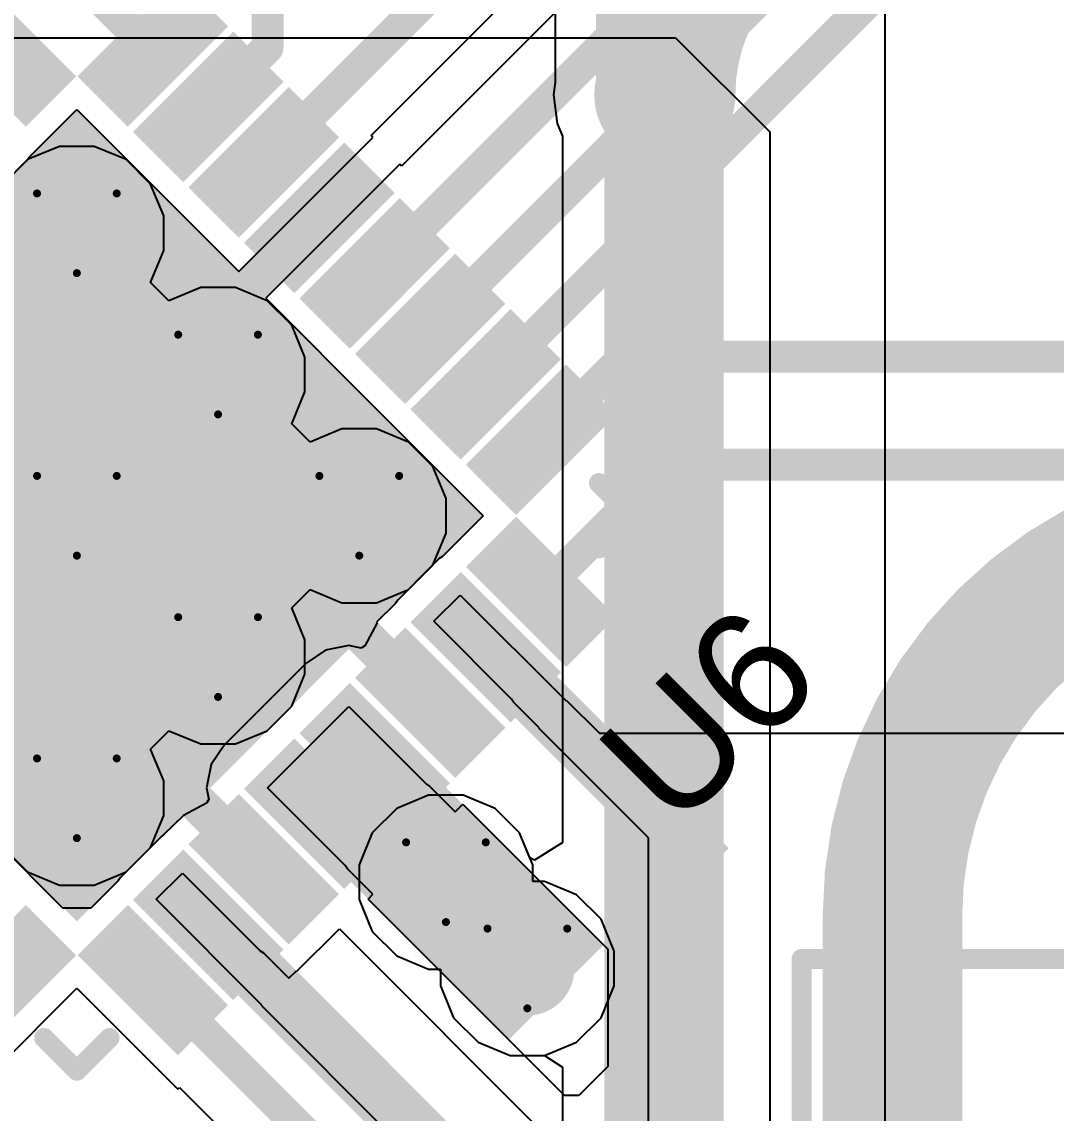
# Model space of a CAD drawing. Header units: inches. Extents: x 0 to 211, y 0 to 201.
# Drawn here: x 1.2618 to 1.5213, y 3.7202 to 3.994 of the extents above; entities that cross this region are included whole.
import ezdxf

# ---------------------------------------------------------------- set-up
doc = ezdxf.new("R2010")
doc.units = ezdxf.units.IN
doc.header["$MEASUREMENT"] = 0
for name, color, linetype in [('Bottom Layer', 5, 'Continuous'), ('Drill Drawing', 1, 'Continuous'), ('Layer 1', 16, 'Continuous'), ('Layer 2', 76, 'Continuous'), ('Top Layer', 1, 'Continuous'), ('Top Overlay', 2, 'Continuous'), ('Top Paste', 8, 'Continuous'), ('Top Solder', 216, 'Continuous'), ('Via Holes', 16, 'Continuous')]:
    doc.layers.add(name, color=color, linetype=linetype)
doc.styles.add('Arial', font='', dxfattribs={"height": 0.2})
doc.styles.get('Arial').set_extended_font_data('Arial')

# ---------------------------------------------------------------- blocks, each defined once
blk = doc.blocks.new('32_QFN__5_5__60')
at = {"layer": 'Top Layer'}
for points in [[(0.06397635, 0.08208665), (0.06397635, 0.10964575), (0.07381885, 0.10964575), (0.07381885, 0.08208665)], [(0.08208655, 0.07381895), (0.10964565, 0.07381895), (0.10964565, 0.06397645), (0.08208655, 0.06397645)], [(-0.0679134, 0.0679135), (0.0679134, 0.0679135), (0.0679134, -0.0679133), (-0.0679134, -0.0679133)], [(0.08208655, 0.05413395), (0.10964565, 0.05413395), (0.10964565, 0.04429145), (0.08208655, 0.04429145)], [(0.08208655, 0.03444895), (0.10964565, 0.03444895), (0.10964565, 0.02460645), (0.08208655, 0.02460645)], [(0.08208655, 0.01476385), (0.10964565, 0.01476385), (0.10964565, 0.00492135), (0.08208655, 0.00492135)], [(0.08208655, -0.00492115), (0.10964565, -0.00492115), (0.10964565, -0.01476365), (0.08208655, -0.01476365)], [(0.08208655, -0.02460615), (0.10964565, -0.02460615), (0.10964565, -0.03444865), (0.08208655, -0.03444865)], [(0.08208655, -0.04429115), (0.10964565, -0.04429115), (0.10964565, -0.05413365), (0.08208655, -0.05413365)], [(-0.10964565, -0.06397615), (-0.08208655, -0.06397615), (-0.08208655, -0.07381865), (-0.10964565, -0.07381865)], [(0.08208655, -0.06397615), (0.10964565, -0.06397615), (0.10964565, -0.07381865), (0.08208655, -0.07381865)], [(-0.07381885, -0.10964545), (-0.07381885, -0.08208635), (-0.06397635, -0.08208635), (-0.06397635, -0.10964545)], [(-0.05413385, -0.10964545), (-0.05413385, -0.08208635), (-0.04429135, -0.08208635), (-0.04429135, -0.10964545)], [(-0.03444885, -0.10964545), (-0.03444885, -0.08208635), (-0.02460635, -0.08208635), (-0.02460635, -0.10964545)], [(-0.01476375, -0.10964555), (-0.01476375, -0.08208645), (-0.004921249999999999, -0.08208645), (-0.004921250000000001, -0.10964555)], [(0.004921249999999999, -0.10964555), (0.004921250000000001, -0.08208645), (0.01476375, -0.08208645), (0.01476375, -0.10964555)], [(0.02460635, -0.10964545), (0.02460635, -0.08208635), (0.03444885, -0.08208635), (0.03444885, -0.10964545)], [(0.04429135, -0.10964545), (0.04429135, -0.08208635), (0.05413385, -0.08208635), (0.05413385, -0.10964545)], [(0.06397635, -0.10964545), (0.06397635, -0.08208635), (0.07381885, -0.08208635), (0.07381885, -0.10964545)]]:
    blk.add_hatch(color=1, dxfattribs=at).paths.add_polyline_path(points)
at = {"layer": 'Top Paste'}
for points in [[(0.06397635, 0.08208665), (0.06397635, 0.10964575), (0.07381885, 0.10964575), (0.07381885, 0.08208665)], [(0.08208655, 0.07381895), (0.10964565, 0.07381895), (0.10964565, 0.06397645), (0.08208655, 0.06397645)], [(0.08208655, 0.05413395), (0.10964565, 0.05413395), (0.10964565, 0.04429145), (0.08208655, 0.04429145)], [(0.08208655, 0.03444895), (0.10964565, 0.03444895), (0.10964565, 0.02460645), (0.08208655, 0.02460645)], [(0.08208655, 0.01476385), (0.10964565, 0.01476385), (0.10964565, 0.00492135), (0.08208655, 0.00492135)], [(0.08208655, -0.00492115), (0.10964565, -0.00492115), (0.10964565, -0.01476365), (0.08208655, -0.01476365)], [(0.08208655, -0.02460615), (0.10964565, -0.02460615), (0.10964565, -0.03444865), (0.08208655, -0.03444865)], [(0.08208655, -0.04429115), (0.10964565, -0.04429115), (0.10964565, -0.05413365), (0.08208655, -0.05413365)], [(-0.10964565, -0.06397615), (-0.08208655, -0.06397615), (-0.08208655, -0.07381865), (-0.10964565, -0.07381865)], [(0.08208655, -0.06397615), (0.10964565, -0.06397615), (0.10964565, -0.07381865), (0.08208655, -0.07381865)], [(-0.07381885, -0.10964545), (-0.07381885, -0.08208635), (-0.06397635, -0.08208635), (-0.06397635, -0.10964545)], [(-0.05413385, -0.10964545), (-0.05413385, -0.08208635), (-0.04429135, -0.08208635), (-0.04429135, -0.10964545)], [(-0.03444885, -0.10964545), (-0.03444885, -0.08208635), (-0.02460635, -0.08208635), (-0.02460635, -0.10964545)], [(-0.01476375, -0.10964555), (-0.01476375, -0.08208645), (-0.004921249999999999, -0.08208645), (-0.004921250000000001, -0.10964555)], [(0.004921249999999999, -0.10964555), (0.004921250000000001, -0.08208645), (0.01476375, -0.08208645), (0.01476375, -0.10964555)], [(0.02460635, -0.10964545), (0.02460635, -0.08208635), (0.03444885, -0.08208635), (0.03444885, -0.10964545)], [(0.04429135, -0.10964545), (0.04429135, -0.08208635), (0.05413385, -0.08208635), (0.05413385, -0.10964545)], [(0.06397635, -0.10964545), (0.06397635, -0.08208635), (0.07381885, -0.08208635), (0.07381885, -0.10964545)]]:
    blk.add_hatch(color=8, dxfattribs=at).paths.add_polyline_path(points)
at = {"layer": 'Top Solder'}
for points in [[(0.05997635, 0.07808665), (0.05997635, 0.11364575), (0.07781885, 0.11364575), (0.07781885, 0.07808665)], [(0.07808655, 0.07781895), (0.11364565, 0.07781895), (0.11364565, 0.05997645), (0.07808655, 0.05997645)], [(-0.0719134, 0.0719135), (0.0719134, 0.0719135), (0.0719134, -0.0719133), (-0.0719134, -0.0719133)], [(0.07808655, 0.05813395), (0.11364565, 0.05813395), (0.11364565, 0.04029145), (0.07808655, 0.04029145)], [(0.07808655, 0.03844895), (0.11364565, 0.03844895), (0.11364565, 0.02060645), (0.07808655, 0.02060645)], [(0.07808655, 0.01876385), (0.11364565, 0.01876385), (0.11364565, 0.00092135), (0.07808655, 0.00092135)], [(0.07808655, -0.00092115), (0.11364565, -0.00092115), (0.11364565, -0.01876365), (0.07808655, -0.01876365)], [(0.07808655, -0.02060615), (0.11364565, -0.02060615), (0.11364565, -0.03844865), (0.07808655, -0.03844865)], [(0.07808655, -0.04029115), (0.11364565, -0.04029115), (0.11364565, -0.05813365), (0.07808655, -0.05813365)], [(-0.11364565, -0.05997615), (-0.07808655, -0.05997615), (-0.07808655, -0.07781865), (-0.11364565, -0.07781865)], [(0.07808655, -0.05997615), (0.11364565, -0.05997615), (0.11364565, -0.07781865), (0.07808655, -0.07781865)], [(-0.07781885, -0.11364545), (-0.07781885, -0.07808635), (-0.05997635, -0.07808635), (-0.05997635, -0.11364545)], [(-0.05813385, -0.11364545), (-0.05813385, -0.07808635), (-0.04029135, -0.07808635), (-0.04029135, -0.11364545)], [(-0.03844885, -0.11364545), (-0.03844885, -0.07808635), (-0.02060635, -0.07808635), (-0.02060635, -0.11364545)], [(-0.01876375, -0.11364555), (-0.01876375, -0.07808645), (-0.0009212499999999986, -0.07808645), (-0.0009212500000000015, -0.11364555)], [(0.0009212499999999986, -0.11364555), (0.0009212500000000015, -0.07808645), (0.01876375, -0.07808645), (0.01876375, -0.11364555)], [(0.02060635, -0.11364545), (0.02060635, -0.07808635), (0.03844885, -0.07808635), (0.03844885, -0.11364545)], [(0.04029135, -0.11364545), (0.04029135, -0.07808635), (0.05813385, -0.07808635), (0.05813385, -0.11364545)], [(0.05997635, -0.11364545), (0.05997635, -0.07808635), (0.07781885, -0.07808635), (0.07781885, -0.11364545)]]:
    blk.add_hatch(color=216, dxfattribs=at).paths.add_polyline_path(points)
at = {"layer": 'Top Overlay'}
for points in [[(-0.0984252, -0.0868109, 0.005, 0.005, 0), (-0.0984252, -0.0984251, 0.005, 0.005, 0)], [(0.0984252, -0.0868109, 0.005, 0.005, 0), (0.0984252, -0.0984251, 0.005, 0.005, 0)], [(-0.0984252, -0.0984251, 0.005, 0.005, 0), (-0.086811, -0.0984251, 0.005, 0.005, 0)], [(0.086811, -0.0984251, 0.005, 0.005, 0), (0.0984252, -0.0984251, 0.005, 0.005, 0)]]:
    blk.add_lwpolyline(points, format="xyseb", dxfattribs=at)
for points in [[(-0.0996752, -0.0868109, 0.0025, 0.0025, 1), (-0.0971752, -0.0868109, 0.0025, 0.0025, 1)], [(0.0971752, -0.0868109, 0.0025, 0.0025, 1), (0.0996752, -0.0868109, 0.0025, 0.0025, 1)], [(-0.0996752, -0.0984251, 0.0025, 0.0025, 1), (-0.0971752, -0.0984251, 0.0025, 0.0025, 1)], [(-0.0996752, -0.0984251, 0.0025, 0.0025, 1), (-0.0971752, -0.0984251, 0.0025, 0.0025, 1)], [(-0.088061, -0.0984251, 0.0025, 0.0025, 1), (-0.085561, -0.0984251, 0.0025, 0.0025, 1)], [(0.085561, -0.0984251, 0.0025, 0.0025, 1), (0.088061, -0.0984251, 0.0025, 0.0025, 1)], [(0.0971752, -0.0984251, 0.0025, 0.0025, 1), (0.0996752, -0.0984251, 0.0025, 0.0025, 1)], [(0.0971752, -0.0984251, 0.0025, 0.0025, 1), (0.0996752, -0.0984251, 0.0025, 0.0025, 1)]]:
    blk.add_lwpolyline(points, format="xyseb", close=True, dxfattribs=at)
blk = doc.blocks.new('YSPI0518S_4R7M_220')
at = {"layer": 'Top Layer'}
for points in [[(-0.11811015, 0.0492126), (-0.04330705, 0.0492126), (-0.04330705, -0.0492126), (-0.11811015, -0.0492126)], [(0.04330715, 0.0492126), (0.11811025, 0.0492126), (0.11811025, -0.0492126), (0.04330715, -0.0492126)]]:
    blk.add_hatch(color=1, dxfattribs=at).paths.add_polyline_path(points)
at = {"layer": 'Top Paste'}
for points in [[(-0.11811015, 0.0492126), (-0.04330705, 0.0492126), (-0.04330705, -0.0492126), (-0.11811015, -0.0492126)], [(0.04330715, 0.0492126), (0.11811025, 0.0492126), (0.11811025, -0.0492126), (0.04330715, -0.0492126)]]:
    blk.add_hatch(color=8, dxfattribs=at).paths.add_polyline_path(points)
at = {"layer": 'Top Solder'}
for points in [[(-0.12211015, 0.0532126), (-0.03930705, 0.0532126), (-0.03930705, -0.0532126), (-0.12211015, -0.0532126)], [(0.03930715, 0.0532126), (0.12211025, 0.0532126), (0.12211025, -0.0532126), (0.03930715, -0.0532126)]]:
    blk.add_hatch(color=216, dxfattribs=at).paths.add_polyline_path(points)
at = {"layer": 'Top Overlay'}
for points in [[(-0.1062992, 0.1023622, 0.005, 0.005, 0), (0.1062992, 0.1023622, 0.005, 0.005, 0)], [(-0.1062992, 0.0584032, 0.005, 0.005, 0), (-0.1062992, 0.1023622, 0.005, 0.005, 0)], [(0.1062992, 0.0584032, 0.005, 0.005, 0), (0.1062992, 0.1023622, 0.005, 0.005, 0)], [(-0.1062992, -0.1023622, 0.005, 0.005, 0), (-0.1062992, -0.0584032, 0.005, 0.005, 0)], [(0.1062992, -0.1023622, 0.005, 0.005, 0), (0.1062992, -0.0584032, 0.005, 0.005, 0)], [(-0.1062992, -0.1023622, 0.005, 0.005, 0), (0.1062992, -0.1023622, 0.005, 0.005, 0)]]:
    blk.add_lwpolyline(points, format="xyseb", dxfattribs=at)
for points in [[(-0.1075492, 0.1023622, 0.0025, 0.0025, 1), (-0.1050492, 0.1023622, 0.0025, 0.0025, 1)], [(-0.1075492, 0.1023622, 0.0025, 0.0025, 1), (-0.1050492, 0.1023622, 0.0025, 0.0025, 1)], [(0.1050492, 0.1023622, 0.0025, 0.0025, 1), (0.1075492, 0.1023622, 0.0025, 0.0025, 1)], [(0.1050492, 0.1023622, 0.0025, 0.0025, 1), (0.1075492, 0.1023622, 0.0025, 0.0025, 1)], [(-0.1075492, 0.0584032, 0.0025, 0.0025, 1), (-0.1050492, 0.0584032, 0.0025, 0.0025, 1)], [(0.1050492, 0.0584032, 0.0025, 0.0025, 1), (0.1075492, 0.0584032, 0.0025, 0.0025, 1)], [(-0.1075492, -0.0584032, 0.0025, 0.0025, 1), (-0.1050492, -0.0584032, 0.0025, 0.0025, 1)], [(0.1050492, -0.0584032, 0.0025, 0.0025, 1), (0.1075492, -0.0584032, 0.0025, 0.0025, 1)], [(-0.1075492, -0.1023622, 0.0025, 0.0025, 1), (-0.1050492, -0.1023622, 0.0025, 0.0025, 1)], [(-0.1075492, -0.1023622, 0.0025, 0.0025, 1), (-0.1050492, -0.1023622, 0.0025, 0.0025, 1)], [(0.1050492, -0.1023622, 0.0025, 0.0025, 1), (0.1075492, -0.1023622, 0.0025, 0.0025, 1)], [(0.1050492, -0.1023622, 0.0025, 0.0025, 1), (0.1075492, -0.1023622, 0.0025, 0.0025, 1)]]:
    blk.add_lwpolyline(points, format="xyseb", close=True, dxfattribs=at)

msp = doc.modelspace()

# ---------------------------------------------------------------- hatches: boundary and pattern name
at = {"layer": 'Bottom Layer'}
h = msp.add_hatch(color=5, dxfattribs=at)
edge = h.paths.add_edge_path()
edge.add_arc((1.2755891, 3.9409467), 0.011811, 0, 360)
h = msp.add_hatch(color=5, dxfattribs=at)
edge = h.paths.add_edge_path()
edge.add_arc((1.3110222, 3.9055136), 0.011811, 0, 360)
h = msp.add_hatch(color=5, dxfattribs=at)
edge = h.paths.add_edge_path()
edge.add_arc((1.2755891, 3.8700805), 0.011811, 0, 360)
h = msp.add_hatch(color=5, dxfattribs=at)
edge = h.paths.add_edge_path()
edge.add_arc((1.3464552, 3.8700805), 0.011811, 0, 360)
h = msp.add_hatch(color=5, dxfattribs=at)
edge = h.paths.add_edge_path()
edge.add_arc((1.3110222, 3.8346474), 0.011811, 0, 360)
h = msp.add_hatch(color=5, dxfattribs=at)
edge = h.paths.add_edge_path()
edge.add_arc((1.2755891, 3.7992144), 0.011811, 0, 360)
h = msp.add_hatch(color=5, dxfattribs=at)
edge = h.paths.add_edge_path()
edge.add_arc((1.3682012, 3.7781614), 0.011811, 0, 360)
h = msp.add_hatch(color=5, dxfattribs=at)
edge = h.paths.add_edge_path()
edge.add_arc((1.3886292, 3.756523), 0.011811, 0, 360)
at = {"layer": 'Layer 1'}
h = msp.add_hatch(color=16, dxfattribs=at)
edge = h.paths.add_edge_path()
edge.add_arc((1.2755891, 3.9409467), 0.011811, 0, 360)
h = msp.add_hatch(color=16, dxfattribs=at)
edge = h.paths.add_edge_path()
edge.add_arc((1.3110222, 3.9055136), 0.011811, 0, 360)
h = msp.add_hatch(color=16, dxfattribs=at)
edge = h.paths.add_edge_path()
edge.add_arc((1.2755891, 3.8700805), 0.011811, 0, 360)
h = msp.add_hatch(color=16, dxfattribs=at)
edge = h.paths.add_edge_path()
edge.add_arc((1.3464552, 3.8700805), 0.011811, 0, 360)
h = msp.add_hatch(color=16, dxfattribs=at)
edge = h.paths.add_edge_path()
edge.add_arc((1.3110222, 3.8346474), 0.011811, 0, 360)
h = msp.add_hatch(color=16, dxfattribs=at)
edge = h.paths.add_edge_path()
edge.add_arc((1.2755891, 3.7992144), 0.011811, 0, 360)
h = msp.add_hatch(color=16, dxfattribs=at)
edge = h.paths.add_edge_path()
edge.add_arc((1.3682012, 3.7781614), 0.011811, 0, 360)
h = msp.add_hatch(color=16, dxfattribs=at)
edge = h.paths.add_edge_path()
edge.add_arc((1.3886292, 3.756523), 0.011811, 0, 360)
at = {"layer": 'Layer 2'}
h = msp.add_hatch(color=76, dxfattribs=at)
edge = h.paths.add_edge_path()
edge.add_arc((1.2755891, 3.9409467), 0.011811, 0, 360)
h = msp.add_hatch(color=76, dxfattribs=at)
edge = h.paths.add_edge_path()
edge.add_arc((1.3110222, 3.9055136), 0.011811, 0, 360)
h = msp.add_hatch(color=76, dxfattribs=at)
edge = h.paths.add_edge_path()
edge.add_arc((1.2755891, 3.8700805), 0.011811, 0, 360)
h = msp.add_hatch(color=76, dxfattribs=at)
edge = h.paths.add_edge_path()
edge.add_arc((1.3464552, 3.8700805), 0.011811, 0, 360)
h = msp.add_hatch(color=76, dxfattribs=at)
edge = h.paths.add_edge_path()
edge.add_arc((1.3110222, 3.8346474), 0.011811, 0, 360)
h = msp.add_hatch(color=76, dxfattribs=at)
edge = h.paths.add_edge_path()
edge.add_arc((1.2755891, 3.7992144), 0.011811, 0, 360)
h = msp.add_hatch(color=76, dxfattribs=at)
edge = h.paths.add_edge_path()
edge.add_arc((1.3682012, 3.7781614), 0.011811, 0, 360)
h = msp.add_hatch(color=76, dxfattribs=at)
edge = h.paths.add_edge_path()
edge.add_arc((1.3886292, 3.756523), 0.011811, 0, 360)
at = {"layer": 'Top Layer'}
for points in [[(1.2224167, 3.9719706), (1.2154571, 3.965011), (1.2695077, 3.9109604), (1.2764673, 3.91792)], [(1.3496404, 3.9510916), (1.3426808, 3.9580512), (1.2886302, 3.9040006), (1.2955898, 3.897041)], [(1.3705197, 3.8099488), (1.3774793, 3.8169084), (1.3234287, 3.870959), (1.3164691, 3.8639994)], [(1.3737146, 3.8521181), (1.3633096, 3.8417131), (1.4287202, 3.7763025), (1.4391252, 3.7867075)], [(1.3287613, 3.7681906), (1.3357194, 3.7751487), (1.2816689, 3.8291992), (1.2747108, 3.8222411)], [(1.345876, 3.8242797), (1.3221021, 3.8005058), (1.3839822, 3.7386257), (1.4077561, 3.7623996)], [(1.3041173, 3.7825213), (1.2937124, 3.7721164), (1.3591895, 3.7066393), (1.3695944, 3.7170442)]]:
    msp.add_hatch(color=1, dxfattribs=at).paths.add_polyline_path(points)
h = msp.add_hatch(color=1, dxfattribs=at)
edge = h.paths.add_edge_path()
edge.add_arc((1.2755891, 3.9409467), 0.011811, 0, 360)
h = msp.add_hatch(color=1, dxfattribs=at)
edge = h.paths.add_edge_path()
edge.add_arc((1.3110222, 3.9055136), 0.011811, 0, 360)
h = msp.add_hatch(color=1, dxfattribs=at)
edge = h.paths.add_edge_path()
edge.add_arc((1.2755891, 3.8700805), 0.011811, 0, 360)
h = msp.add_hatch(color=1, dxfattribs=at)
edge = h.paths.add_edge_path()
edge.add_arc((1.3464552, 3.8700805), 0.011811, 0, 360)
h = msp.add_hatch(color=1, dxfattribs=at)
edge = h.paths.add_edge_path()
edge.add_arc((1.3110222, 3.8346474), 0.011811, 0, 360)
h = msp.add_hatch(color=1, dxfattribs=at)
edge = h.paths.add_edge_path()
edge.add_arc((1.2755891, 3.7992144), 0.011811, 0, 360)
h = msp.add_hatch(color=1, dxfattribs=at)
edge = h.paths.add_edge_path()
edge.add_arc((1.3682012, 3.7781614), 0.011811, 0, 360)
h = msp.add_hatch(color=1, dxfattribs=at)
edge = h.paths.add_edge_path()
edge.add_arc((1.3886292, 3.756523), 0.011811, 0, 360)
at = {"layer": 'Via Holes'}
h = msp.add_hatch(color=7, dxfattribs=at)
edge = h.paths.add_edge_path()
edge.add_arc((1.2755891, 3.9409467), 0.0059055, 0, 360)
h = msp.add_hatch(color=7, dxfattribs=at)
edge = h.paths.add_edge_path()
edge.add_arc((1.3110222, 3.9055136), 0.0059055, 0, 360)
h = msp.add_hatch(color=7, dxfattribs=at)
edge = h.paths.add_edge_path()
edge.add_arc((1.2755891, 3.8700805), 0.0059055, 0, 360)
h = msp.add_hatch(color=7, dxfattribs=at)
edge = h.paths.add_edge_path()
edge.add_arc((1.3464552, 3.8700805), 0.0059055, 0, 360)
h = msp.add_hatch(color=7, dxfattribs=at)
edge = h.paths.add_edge_path()
edge.add_arc((1.3110222, 3.8346474), 0.0059055, 0, 360)
h = msp.add_hatch(color=7, dxfattribs=at)
edge = h.paths.add_edge_path()
edge.add_arc((1.2755891, 3.7992144), 0.0059055, 0, 360)
h = msp.add_hatch(color=7, dxfattribs=at)
edge = h.paths.add_edge_path()
edge.add_arc((1.3682012, 3.7781614), 0.0059055, 0, 360)
h = msp.add_hatch(color=7, dxfattribs=at)
edge = h.paths.add_edge_path()
edge.add_arc((1.3886292, 3.756523), 0.0059055, 0, 360)

# ---------------------------------------------------------------- linework, layer by layer
at = {"layer": 'Bottom Layer'}
for p, q in [((1.3956172, 4.0838374), (1.3956172, 3.9788876)), ((1.3956172, 3.9788876), (1.3951927, 3.9756631)), ((1.3951927, 3.9756631), (1.3961378, 3.9684842)), ((1.3961378, 3.9684842), (1.3974402, 3.9653399)), ((1.3974402, 3.9653399), (1.3974402, 3.7880985)), ((1.3638627, 3.7999724), (1.3558463, 3.7966519)), ((1.3725397, 3.7999724), (1.3638627, 3.7999724)), ((1.3805561, 3.7966519), (1.3725397, 3.7999724)), ((1.3558463, 3.7966519), (1.3497107, 3.7905163)), ((1.3866917, 3.7905163), (1.3805561, 3.7966519)), ((1.3497107, 3.7905163), (1.3463902, 3.7824999)), ((1.3892731, 3.7842843), (1.3866917, 3.7905163)), ((1.3974035, 3.7880039), (1.3904401, 3.7837007)), ((1.3974402, 3.7880985), (1.3974035, 3.7880039)), ((1.3904401, 3.7837007), (1.3892731, 3.7842843)), ((1.3463902, 3.7824999), (1.3463902, 3.7738229)), ((1.3463902, 3.7738229), (1.3497107, 3.7658065)), ((1.3497107, 3.7658065), (1.3558463, 3.7596709)), ((1.3558463, 3.7596709), (1.3638627, 3.7563504)), ((1.3638627, 3.7563504), (1.3668182, 3.7563504)), ((1.3668182, 3.7563504), (1.3668182, 3.7521845)), ((1.3668182, 3.7521845), (1.3701387, 3.7441681)), ((1.3701387, 3.7441681), (1.3762743, 3.7380325)), ((1.3762743, 3.7380325), (1.3842907, 3.734712)), ((1.3842907, 3.734712), (1.3929676, 3.734712)), ((1.3929676, 3.734712), (1.3974402, 3.7317235)), ((1.3974402, 3.7317235), (1.3974402, 3.70532))]:
    msp.add_line(p, q, dxfattribs=at)
for points in [[(1.4233545, 3.9760876, 0.035, 0.035, 0), (1.4233545, 4.085466, 0.035, 0.035, 0)], [(1.4233545, 3.9760876, 0.035, 0.035, -0.4142135623730951), (1.4780437, 4.0307768, 0.035, 0.035, 0)], [(1.42293, 3.9756631, 0.035, 0.035, 0), (1.4233545, 3.9756631, 0.035, 0.035, 0)], [(1.4233545, 3.9756631, 0.035, 0.035, 0), (1.4233545, 3.9760876, 0.035, 0.035, 0)], [(1.42293, 3.6878971, 0.03, 0.03, 0), (1.42293, 3.9756631, 0.03, 0.03, 0)], [(1.4802412, 3.7697054, 0.035, 0.035, -0.4142135623730951), (1.5785358, 3.868, 0.035, 0.035, 0)], [(1.4802412, 3.1515586, 0.035, 0.035, 0), (1.4802412, 3.7697054, 0.035, 0.035, 0)]]:
    msp.add_lwpolyline(points, format="xyseb", dxfattribs=at)
for points in [[(1.41418, 3.9756631, 0.0175, 0.0175, 1), (1.43168, 3.9756631, 0.0175, 0.0175, 1)], [(1.4146045, 3.9760876, 0.0175, 0.0175, 1), (1.4321045, 3.9760876, 0.0175, 0.0175, 1)], [(1.4146045, 3.9760876, 0.0175, 0.0175, 1), (1.4321045, 3.9760876, 0.0175, 0.0175, 1)], [(1.4146045, 3.9760876, 0.0175, 0.0175, 1), (1.4321045, 3.9760876, 0.0175, 0.0175, 1)], [(1.4146045, 3.9756631, 0.0175, 0.0175, 1), (1.4321045, 3.9756631, 0.0175, 0.0175, 1)], [(1.4146045, 3.9756631, 0.0175, 0.0175, 1), (1.4321045, 3.9756631, 0.0175, 0.0175, 1)], [(1.41543, 3.9756631, 0.015, 0.015, 1), (1.43043, 3.9756631, 0.015, 0.015, 1)], [(1.4714912, 3.7697054, 0.0175, 0.0175, 1), (1.4889912, 3.7697054, 0.0175, 0.0175, 1)], [(1.4714912, 3.7697054, 0.0175, 0.0175, 1), (1.4889912, 3.7697054, 0.0175, 0.0175, 1)]]:
    msp.add_lwpolyline(points, format="xyseb", close=True, dxfattribs=at)
at = {"layer": 'Drill Drawing'}
for points in [[(1.2655891, 3.9509467, 0.002, 0.002, 0), (1.2855891, 3.9509467, 0.002, 0.002, 0)], [(1.2655891, 3.9509467, 0.002, 0.002, 0), (1.2755891, 3.9309467, 0.002, 0.002, 0)], [(1.2755891, 3.9309467, 0.002, 0.002, 0), (1.2855891, 3.9509467, 0.002, 0.002, 0)], [(1.3010222, 3.9155136, 0.002, 0.002, 0), (1.3210222, 3.9155136, 0.002, 0.002, 0)], [(1.3010222, 3.9155136, 0.002, 0.002, 0), (1.3110222, 3.8955136, 0.002, 0.002, 0)], [(1.3110222, 3.8955136, 0.002, 0.002, 0), (1.3210222, 3.9155136, 0.002, 0.002, 0)], [(1.2655891, 3.8800805, 0.002, 0.002, 0), (1.2855891, 3.8800805, 0.002, 0.002, 0)], [(1.2655891, 3.8800805, 0.002, 0.002, 0), (1.2755891, 3.8600805, 0.002, 0.002, 0)], [(1.2755891, 3.8600805, 0.002, 0.002, 0), (1.2855891, 3.8800805, 0.002, 0.002, 0)], [(1.3364552, 3.8800805, 0.002, 0.002, 0), (1.3564552, 3.8800805, 0.002, 0.002, 0)], [(1.3364552, 3.8800805, 0.002, 0.002, 0), (1.3464552, 3.8600805, 0.002, 0.002, 0)], [(1.3464552, 3.8600805, 0.002, 0.002, 0), (1.3564552, 3.8800805, 0.002, 0.002, 0)], [(1.3010222, 3.8446474, 0.002, 0.002, 0), (1.3210222, 3.8446474, 0.002, 0.002, 0)], [(1.3010222, 3.8446474, 0.002, 0.002, 0), (1.3110222, 3.8246474, 0.002, 0.002, 0)], [(1.3110222, 3.8246474, 0.002, 0.002, 0), (1.3210222, 3.8446474, 0.002, 0.002, 0)], [(1.2655891, 3.8092144, 0.002, 0.002, 0), (1.2855891, 3.8092144, 0.002, 0.002, 0)], [(1.2655891, 3.8092144, 0.002, 0.002, 0), (1.2755891, 3.7892144, 0.002, 0.002, 0)], [(1.2755891, 3.7892144, 0.002, 0.002, 0), (1.2855891, 3.8092144, 0.002, 0.002, 0)], [(1.3582012, 3.7881614, 0.002, 0.002, 0), (1.3782012, 3.7881614, 0.002, 0.002, 0)], [(1.3582012, 3.7881614, 0.002, 0.002, 0), (1.3682012, 3.7681614, 0.002, 0.002, 0)], [(1.3682012, 3.7681614, 0.002, 0.002, 0), (1.3782012, 3.7881614, 0.002, 0.002, 0)], [(1.3786292, 3.766523, 0.002, 0.002, 0), (1.3986292, 3.766523, 0.002, 0.002, 0)], [(1.3786292, 3.766523, 0.002, 0.002, 0), (1.3886292, 3.746523, 0.002, 0.002, 0)], [(1.3886292, 3.746523, 0.002, 0.002, 0), (1.3986292, 3.766523, 0.002, 0.002, 0)]]:
    msp.add_lwpolyline(points, format="xyseb", dxfattribs=at)
for points in [[(1.2650891, 3.9509467, 0.001, 0.001, 1), (1.2660891, 3.9509467, 0.001, 0.001, 1)], [(1.2650891, 3.9509467, 0.001, 0.001, 1), (1.2660891, 3.9509467, 0.001, 0.001, 1)], [(1.2850891, 3.9509467, 0.001, 0.001, 1), (1.2860891, 3.9509467, 0.001, 0.001, 1)], [(1.2850891, 3.9509467, 0.001, 0.001, 1), (1.2860891, 3.9509467, 0.001, 0.001, 1)], [(1.2750891, 3.9309467, 0.001, 0.001, 1), (1.2760891, 3.9309467, 0.001, 0.001, 1)], [(1.2750891, 3.9309467, 0.001, 0.001, 1), (1.2760891, 3.9309467, 0.001, 0.001, 1)], [(1.3005222, 3.9155136, 0.001, 0.001, 1), (1.3015222, 3.9155136, 0.001, 0.001, 1)], [(1.3005222, 3.9155136, 0.001, 0.001, 1), (1.3015222, 3.9155136, 0.001, 0.001, 1)], [(1.3205222, 3.9155136, 0.001, 0.001, 1), (1.3215222, 3.9155136, 0.001, 0.001, 1)], [(1.3205222, 3.9155136, 0.001, 0.001, 1), (1.3215222, 3.9155136, 0.001, 0.001, 1)], [(1.3105222, 3.8955136, 0.001, 0.001, 1), (1.3115222, 3.8955136, 0.001, 0.001, 1)], [(1.3105222, 3.8955136, 0.001, 0.001, 1), (1.3115222, 3.8955136, 0.001, 0.001, 1)], [(1.2650891, 3.8800805, 0.001, 0.001, 1), (1.2660891, 3.8800805, 0.001, 0.001, 1)], [(1.2650891, 3.8800805, 0.001, 0.001, 1), (1.2660891, 3.8800805, 0.001, 0.001, 1)], [(1.2850891, 3.8800805, 0.001, 0.001, 1), (1.2860891, 3.8800805, 0.001, 0.001, 1)], [(1.2850891, 3.8800805, 0.001, 0.001, 1), (1.2860891, 3.8800805, 0.001, 0.001, 1)], [(1.3359552, 3.8800805, 0.001, 0.001, 1), (1.3369552, 3.8800805, 0.001, 0.001, 1)], [(1.3359552, 3.8800805, 0.001, 0.001, 1), (1.3369552, 3.8800805, 0.001, 0.001, 1)], [(1.3559552, 3.8800805, 0.001, 0.001, 1), (1.3569552, 3.8800805, 0.001, 0.001, 1)], [(1.3559552, 3.8800805, 0.001, 0.001, 1), (1.3569552, 3.8800805, 0.001, 0.001, 1)], [(1.2750891, 3.8600805, 0.001, 0.001, 1), (1.2760891, 3.8600805, 0.001, 0.001, 1)], [(1.2750891, 3.8600805, 0.001, 0.001, 1), (1.2760891, 3.8600805, 0.001, 0.001, 1)], [(1.3459552, 3.8600805, 0.001, 0.001, 1), (1.3469552, 3.8600805, 0.001, 0.001, 1)], [(1.3459552, 3.8600805, 0.001, 0.001, 1), (1.3469552, 3.8600805, 0.001, 0.001, 1)], [(1.3005222, 3.8446474, 0.001, 0.001, 1), (1.3015222, 3.8446474, 0.001, 0.001, 1)], [(1.3005222, 3.8446474, 0.001, 0.001, 1), (1.3015222, 3.8446474, 0.001, 0.001, 1)], [(1.3205222, 3.8446474, 0.001, 0.001, 1), (1.3215222, 3.8446474, 0.001, 0.001, 1)], [(1.3205222, 3.8446474, 0.001, 0.001, 1), (1.3215222, 3.8446474, 0.001, 0.001, 1)], [(1.3105222, 3.8246474, 0.001, 0.001, 1), (1.3115222, 3.8246474, 0.001, 0.001, 1)], [(1.3105222, 3.8246474, 0.001, 0.001, 1), (1.3115222, 3.8246474, 0.001, 0.001, 1)], [(1.2650891, 3.8092144, 0.001, 0.001, 1), (1.2660891, 3.8092144, 0.001, 0.001, 1)], [(1.2650891, 3.8092144, 0.001, 0.001, 1), (1.2660891, 3.8092144, 0.001, 0.001, 1)], [(1.2850891, 3.8092144, 0.001, 0.001, 1), (1.2860891, 3.8092144, 0.001, 0.001, 1)], [(1.2850891, 3.8092144, 0.001, 0.001, 1), (1.2860891, 3.8092144, 0.001, 0.001, 1)], [(1.2750891, 3.7892144, 0.001, 0.001, 1), (1.2760891, 3.7892144, 0.001, 0.001, 1)], [(1.2750891, 3.7892144, 0.001, 0.001, 1), (1.2760891, 3.7892144, 0.001, 0.001, 1)], [(1.3577012, 3.7881614, 0.001, 0.001, 1), (1.3587012, 3.7881614, 0.001, 0.001, 1)], [(1.3577012, 3.7881614, 0.001, 0.001, 1), (1.3587012, 3.7881614, 0.001, 0.001, 1)], [(1.3777012, 3.7881614, 0.001, 0.001, 1), (1.3787012, 3.7881614, 0.001, 0.001, 1)], [(1.3777012, 3.7881614, 0.001, 0.001, 1), (1.3787012, 3.7881614, 0.001, 0.001, 1)], [(1.3677012, 3.7681614, 0.001, 0.001, 1), (1.3687012, 3.7681614, 0.001, 0.001, 1)], [(1.3677012, 3.7681614, 0.001, 0.001, 1), (1.3687012, 3.7681614, 0.001, 0.001, 1)], [(1.3781292, 3.766523, 0.001, 0.001, 1), (1.3791292, 3.766523, 0.001, 0.001, 1)], [(1.3781292, 3.766523, 0.001, 0.001, 1), (1.3791292, 3.766523, 0.001, 0.001, 1)], [(1.3981292, 3.766523, 0.001, 0.001, 1), (1.3991292, 3.766523, 0.001, 0.001, 1)], [(1.3981292, 3.766523, 0.001, 0.001, 1), (1.3991292, 3.766523, 0.001, 0.001, 1)], [(1.3881292, 3.746523, 0.001, 0.001, 1), (1.3891292, 3.746523, 0.001, 0.001, 1)], [(1.3881292, 3.746523, 0.001, 0.001, 1), (1.3891292, 3.746523, 0.001, 0.001, 1)]]:
    msp.add_lwpolyline(points, format="xyseb", close=True, dxfattribs=at)
at = {"layer": 'Layer 1'}
for p, q in [((1.3638627, 3.7999724), (1.3558463, 3.7966519)), ((1.3725397, 3.7999724), (1.3638627, 3.7999724)), ((1.3805561, 3.7966519), (1.3725397, 3.7999724)), ((1.3558463, 3.7966519), (1.3497107, 3.7905163)), ((1.3866917, 3.7905163), (1.3805561, 3.7966519)), ((1.3497107, 3.7905163), (1.3463902, 3.7824999)), ((1.3900122, 3.7824999), (1.3866917, 3.7905163)), ((1.3463902, 3.7824999), (1.3463902, 3.7738229)), ((1.3900122, 3.778334), (1.3900122, 3.7824999)), ((1.3929677, 3.778334), (1.3900122, 3.778334)), ((1.4009841, 3.7750135), (1.3929677, 3.778334)), ((1.3463902, 3.7738229), (1.3497107, 3.7658065)), ((1.4071197, 3.7688779), (1.4009841, 3.7750135)), ((1.4104402, 3.7608615), (1.4071197, 3.7688779)), ((1.3497107, 3.7658065), (1.3558463, 3.7596709)), ((1.3558463, 3.7596709), (1.3638627, 3.7563504)), ((1.4104402, 3.7521845), (1.4104402, 3.7608615)), ((1.3638627, 3.7563504), (1.3668182, 3.7563504)), ((1.3668182, 3.7563504), (1.3668182, 3.7521845)), ((1.3668182, 3.7521845), (1.3701387, 3.7441681)), ((1.4071197, 3.7441681), (1.4104402, 3.7521845)), ((1.3701387, 3.7441681), (1.3762743, 3.7380325)), ((1.4009841, 3.7380325), (1.4071197, 3.7441681)), ((1.3762743, 3.7380325), (1.3842907, 3.734712)), ((1.3929677, 3.734712), (1.4009841, 3.7380325)), ((1.3842907, 3.734712), (1.3929677, 3.734712))]:
    msp.add_line(p, q, dxfattribs=at)
at = {"layer": 'Layer 2'}
for p, q in [((1.4784296, 3.679199), (1.4784296, 4.3045704)), ((0.6126154, 3.99), (1.4258357, 3.99)), ((1.4258357, 3.99), (1.4494347, 3.966401)), ((1.4494347, 3.966401), (1.4494348, 3.6773918)), ((1.2712506, 3.9627577), (1.2632342, 3.9594372)), ((1.2799276, 3.9627577), (1.2712506, 3.9627577)), ((1.287944, 3.9594372), (1.2799276, 3.9627577)), ((1.2632342, 3.9594372), (1.2570986, 3.9533016)), ((1.2940796, 3.9533016), (1.287944, 3.9594372)), ((1.2974001, 3.9452852), (1.2940796, 3.9533016)), ((1.2974001, 3.9366082), (1.2974001, 3.9452852)), ((1.2940796, 3.9285919), (1.2974001, 3.9366082)), ((1.2986674, 3.9240041), (1.2940796, 3.9285919)), ((1.3066837, 3.9273246), (1.2986674, 3.9240041)), ((1.3153607, 3.9273246), (1.3066837, 3.9273246)), ((1.3233771, 3.9240041), (1.3153607, 3.9273246)), ((1.3295127, 3.9178685), (1.3233771, 3.9240041)), ((1.3328332, 3.9098521), (1.3295127, 3.9178685)), ((1.3328332, 3.9011751), (1.3328332, 3.9098521)), ((1.3295127, 3.8931588), (1.3328332, 3.9011751)), ((1.3341004, 3.888571), (1.3295127, 3.8931588)), ((1.3421167, 3.8918915), (1.3341004, 3.888571)), ((1.3507937, 3.8918915), (1.3421167, 3.8918915)), ((1.3588101, 3.888571), (1.3507937, 3.8918915)), ((1.3649457, 3.8824354), (1.3588101, 3.888571)), ((1.3682662, 3.874419), (1.3649457, 3.8824354)), ((1.3682662, 3.865742), (1.3682662, 3.874419)), ((1.3649457, 3.8577256), (1.3682662, 3.865742)), ((1.3588101, 3.85159), (1.3649457, 3.8577256)), ((1.3295127, 3.8470022), (1.3341004, 3.85159)), ((1.3341004, 3.85159), (1.3421167, 3.8482695)), ((1.3507937, 3.8482695), (1.3588101, 3.85159)), ((1.3328332, 3.8389859), (1.3295127, 3.8470022)), ((1.3421167, 3.8482695), (1.3507937, 3.8482695)), ((1.3328332, 3.8303089), (1.3328332, 3.8389859)), ((1.3295127, 3.8222925), (1.3328332, 3.8303089)), ((1.3233771, 3.8161569), (1.3295127, 3.8222925)), ((1.2940796, 3.8115692), (1.2986674, 3.8161569)), ((1.2986674, 3.8161569), (1.3066837, 3.8128364)), ((1.3153607, 3.8128364), (1.3233771, 3.8161569)), ((1.2974001, 3.8035529), (1.2940796, 3.8115692)), ((1.3066837, 3.8128364), (1.3153607, 3.8128364)), ((1.2974001, 3.7948759), (1.2974001, 3.8035529)), ((1.2940796, 3.7868595), (1.2974001, 3.7948759)), ((1.2570986, 3.7868595), (1.2632342, 3.7807239)), ((1.287944, 3.7807239), (1.2940796, 3.7868595)), ((1.2632342, 3.7807239), (1.2712506, 3.7774034)), ((1.2799276, 3.7774034), (1.287944, 3.7807239)), ((1.2712506, 3.7774034), (1.2799276, 3.7774034))]:
    msp.add_line(p, q, dxfattribs=at)
at = {"layer": 'Top Layer'}
for p, q in [((1.4650173, 4.0657761), (1.3570576, 3.9578164)), ((1.3494056, 3.9654684), (1.4334477, 4.0495105)), ((1.2635915, 3.9600287), (1.2755891, 3.9720263)), ((1.2755891, 3.9720263), (1.3162337, 3.9313817)), ((1.3162337, 3.9313817), (1.349863, 3.965011)), ((1.349863, 3.965011), (1.3494056, 3.9654684)), ((1.2560736, 3.9522336), (1.2630333, 3.9591933)), ((1.2630333, 3.9591933), (1.2635915, 3.9600287)), ((1.3566002, 3.9582738), (1.3229709, 3.9246445)), ((1.3570576, 3.9578164), (1.3566002, 3.9582738)), ((1.3229709, 3.9246445), (1.3508097, 3.8968057)), ((1.3508097, 3.8968057), (1.377535, 3.8700806)), ((1.377535, 3.8700806), (1.3673401, 3.8598857)), ((1.3645905, 3.8574133), (1.3560999, 3.8489227)), ((1.3645907, 3.8574135), (1.3645905, 3.8574133)), ((1.3665051, 3.8593278), (1.3645907, 3.8574135)), ((1.3673401, 3.8598857), (1.3665051, 3.8593278)), ((1.3652018, 3.8436054), (1.3718001, 3.8502037)), ((1.3718001, 3.8502037), (1.3983584, 3.8236454)), ((1.3555417, 3.8480873), (1.3508097, 3.8433553)), ((1.3560999, 3.8489227), (1.3555417, 3.8480873)), ((1.3509191, 3.8432459), (1.3478284, 3.8374638)), ((1.3508097, 3.8433553), (1.3509191, 3.8432459)), ((1.384689, 3.8241181), (1.3652018, 3.8436054)), ((1.3379701, 3.8363561), (1.3330084, 3.8330408)), ((1.3438229, 3.8375203), (1.3379701, 3.8363561)), ((1.3469335, 3.8369016), (1.3438229, 3.8375203)), ((1.3478284, 3.8374638), (1.3469335, 3.8369016)), ((1.3330084, 3.8330408), (1.3126276, 3.8126598)), ((1.323442, 3.8018454), (1.3438229, 3.8222264)), ((1.3438229, 3.8222264), (1.3633101, 3.8027392)), ((1.3852478, 3.8232818), (1.384689, 3.8241181)), ((1.3916213, 3.8169083), (1.3852478, 3.8232818)), ((1.3983584, 3.8236454), (1.3984698, 3.8237568)), ((1.3984698, 3.8237568), (1.4067102, 3.8155164)), ((1.39151, 3.816797), (1.3916213, 3.8169083)), ((1.4190023, 3.7893045), (1.39151, 3.816797)), ((1.4067102, 3.8155164), (1.5307781, 3.8155164)), ((1.3126276, 3.8126598), (1.3093123, 3.8076981)), ((1.272089, 3.7716347), (1.2349445, 3.8087793)), ((1.3093123, 3.8076981), (1.3081481, 3.8018454)), ((1.3633101, 3.8027392), (1.3641446, 3.8021816)), ((1.3081481, 3.8018454), (1.3087265, 3.7989376)), ((1.3429291, 3.7823583), (1.323442, 3.8018454)), ((1.3641446, 3.8021816), (1.3705196, 3.7958066)), ((1.3080872, 3.7979745), (1.3023143, 3.7948599)), ((1.3087265, 3.7989376), (1.3080872, 3.7979745)), ((1.3705196, 3.7958066), (1.3724343, 3.7977213)), ((1.3724343, 3.7977213), (1.4088063, 3.7613492)), ((1.3023142, 3.79486), (1.2973233, 3.7900086)), ((1.3023143, 3.7948599), (1.3023142, 3.79486)), ((1.2969077, 3.7897309), (1.2865027, 3.7793259)), ((1.2973233, 3.7900086), (1.2969077, 3.7897309)), ((1.4190021, 3.6115676), (1.4190023, 3.7893045)), ((1.3434816, 3.7815314), (1.3429291, 3.7823583)), ((1.349863, 3.77515), (1.3434816, 3.7815314)), ((1.2859437, 3.7784893), (1.2790891, 3.7716347)), ((1.2865027, 3.7793259), (1.2859437, 3.7784893)), ((1.2954659, 3.7738695), (1.3020646, 3.7804682)), ((1.3020646, 3.7804682), (1.3215517, 3.760981)), ((1.3220242, 3.7473112), (1.2954659, 3.7738695)), ((1.3486604, 3.7739474), (1.349863, 3.77515)), ((1.3979455, 3.7246622), (1.3486604, 3.7739474)), ((1.2790891, 3.7716347), (1.272089, 3.7716347)), ((1.3308143, 3.7558241), (1.3414597, 3.7664695)), ((1.3414597, 3.7664695), (1.40842, 3.6995094)), ((1.3215517, 3.760981), (1.3223862, 3.7604234)), ((1.3223862, 3.7604234), (1.3287613, 3.7540483)), ((1.4088063, 3.7613492), (1.4088062, 3.731936)), ((1.3287613, 3.7540483), (1.3306757, 3.7559627)), ((1.3306757, 3.7559627), (1.3308143, 3.7558241)), ((1.2502556, 3.7262095), (1.275589, 3.751543)), ((1.275589, 3.751543), (1.3009225, 3.7262095)), ((1.3219129, 3.7471999), (1.3220242, 3.7473112)), ((1.3567984, 3.7123144), (1.3219129, 3.7471999)), ((1.4088062, 3.731936), (1.401531, 3.7246622)), ((1.3009225, 3.7262095), (1.3013799, 3.7266669)), ((1.3013799, 3.7266669), (1.3282439, 3.6998029)), ((1.401531, 3.7246622), (1.3979455, 3.7246622))]:
    msp.add_line(p, q, dxfattribs=at)
for points in [[(1.3642558, 3.9169889, 0.008, 0.008, 0), (1.5266648, 4.0793979, 0.008, 0.008, 0)], [(1.2105344, 4.0707102, 0.008, 0.008, 0), (1.2946586, 3.986586, 0.008, 0.008, 0)], [(1.3224975, 3.9587472, 0.008, 0.008, 0), (1.4233545, 4.0596042, 0.008, 0.008, 0)], [(1.3503364, 3.9309083, 0.008, 0.008, 0), (1.4792916, 4.0598635, 0.008, 0.008, 0)], [(1.3781753, 3.9030695, 0.008, 0.008, 0), (1.4970018, 4.021896, 0.008, 0.008, 0)], [(1.323442, 3.9875305, 0.008, 0.008, 0), (1.323442, 4.0042491, 0.008, 0.008, 0)], [(1.2946586, 3.986586, 0.008, 0.008, 0), (1.2946587, 3.986586, 0.008, 0.008, 0)], [(1.3085781, 3.9726666, 0.008, 0.008, 0), (1.323442, 3.9875305, 0.008, 0.008, 0)], [(1.3920946, 3.8891502, 0.008, 0.008, 0), (1.4129662, 3.9100218, 0.008, 0.008, 0)], [(1.4129662, 3.9100218, 0.008, 0.008, 0), (1.5899198, 3.9100218, 0.008, 0.008, 0)], [(1.3920946, 3.8510109, 0.008, 0.008, 0), (1.4239701, 3.8828864, 0.008, 0.008, 0)], [(1.4239701, 3.8828864, 0.008, 0.008, 0), (1.5611181, 3.8828864, 0.008, 0.008, 0)], [(1.2946587, 3.753575, 0.008, 0.008, 0), (1.3425182, 3.7057155, 0.008, 0.008, 0)]]:
    msp.add_lwpolyline(points, format="xyseb", dxfattribs=at)
for points in [[(1.2926586, 3.986586, 0.004, 0.004, 1), (1.2966586, 3.986586, 0.004, 0.004, 1)], [(1.2926586, 3.986586, 0.004, 0.004, 1), (1.2966586, 3.986586, 0.004, 0.004, 1)], [(1.2926587, 3.986586, 0.004, 0.004, 1), (1.2966587, 3.986586, 0.004, 0.004, 1)], [(1.321442, 3.9875305, 0.004, 0.004, 1), (1.325442, 3.9875305, 0.004, 0.004, 1)], [(1.321442, 3.9875305, 0.004, 0.004, 1), (1.325442, 3.9875305, 0.004, 0.004, 1)], [(1.3065781, 3.9726666, 0.004, 0.004, 1), (1.3105781, 3.9726666, 0.004, 0.004, 1)], [(1.3204975, 3.9587472, 0.004, 0.004, 1), (1.3244975, 3.9587472, 0.004, 0.004, 1)], [(1.3483364, 3.9309083, 0.004, 0.004, 1), (1.3523364, 3.9309083, 0.004, 0.004, 1)], [(1.3622558, 3.9169889, 0.004, 0.004, 1), (1.3662558, 3.9169889, 0.004, 0.004, 1)], [(1.4109662, 3.9100218, 0.004, 0.004, 1), (1.4149662, 3.9100218, 0.004, 0.004, 1)], [(1.4109662, 3.9100218, 0.004, 0.004, 1), (1.4149662, 3.9100218, 0.004, 0.004, 1)], [(1.3761753, 3.9030695, 0.004, 0.004, 1), (1.3801753, 3.9030695, 0.004, 0.004, 1)], [(1.3900946, 3.8891502, 0.004, 0.004, 1), (1.3940946, 3.8891502, 0.004, 0.004, 1)], [(1.4219701, 3.8828864, 0.004, 0.004, 1), (1.4259701, 3.8828864, 0.004, 0.004, 1)], [(1.4219701, 3.8828864, 0.004, 0.004, 1), (1.4259701, 3.8828864, 0.004, 0.004, 1)], [(1.3900946, 3.8510109, 0.004, 0.004, 1), (1.3940946, 3.8510109, 0.004, 0.004, 1)], [(1.2926587, 3.753575, 0.004, 0.004, 1), (1.2966587, 3.753575, 0.004, 0.004, 1)]]:
    msp.add_lwpolyline(points, format="xyseb", close=True, dxfattribs=at)

# ---------------------------------------------------------------- block references
at = {"rotation": 45}
msp.add_blockref('32_QFN__5_5__60', (1.2755892, 3.8700804), dxfattribs=at)
msp.add_blockref('YSPI0518S_4R7M_220', (1.5637387, 3.6565372))

# ---------------------------------------------------------------- texts
at = {"layer": 'Top Overlay', "style": 'Arial'}
msp.add_text('U6', height=0.03, rotation=45, dxfattribs=at).set_placement((1.425646, 3.7904879))

doc.saveas('drawing.dxf')
